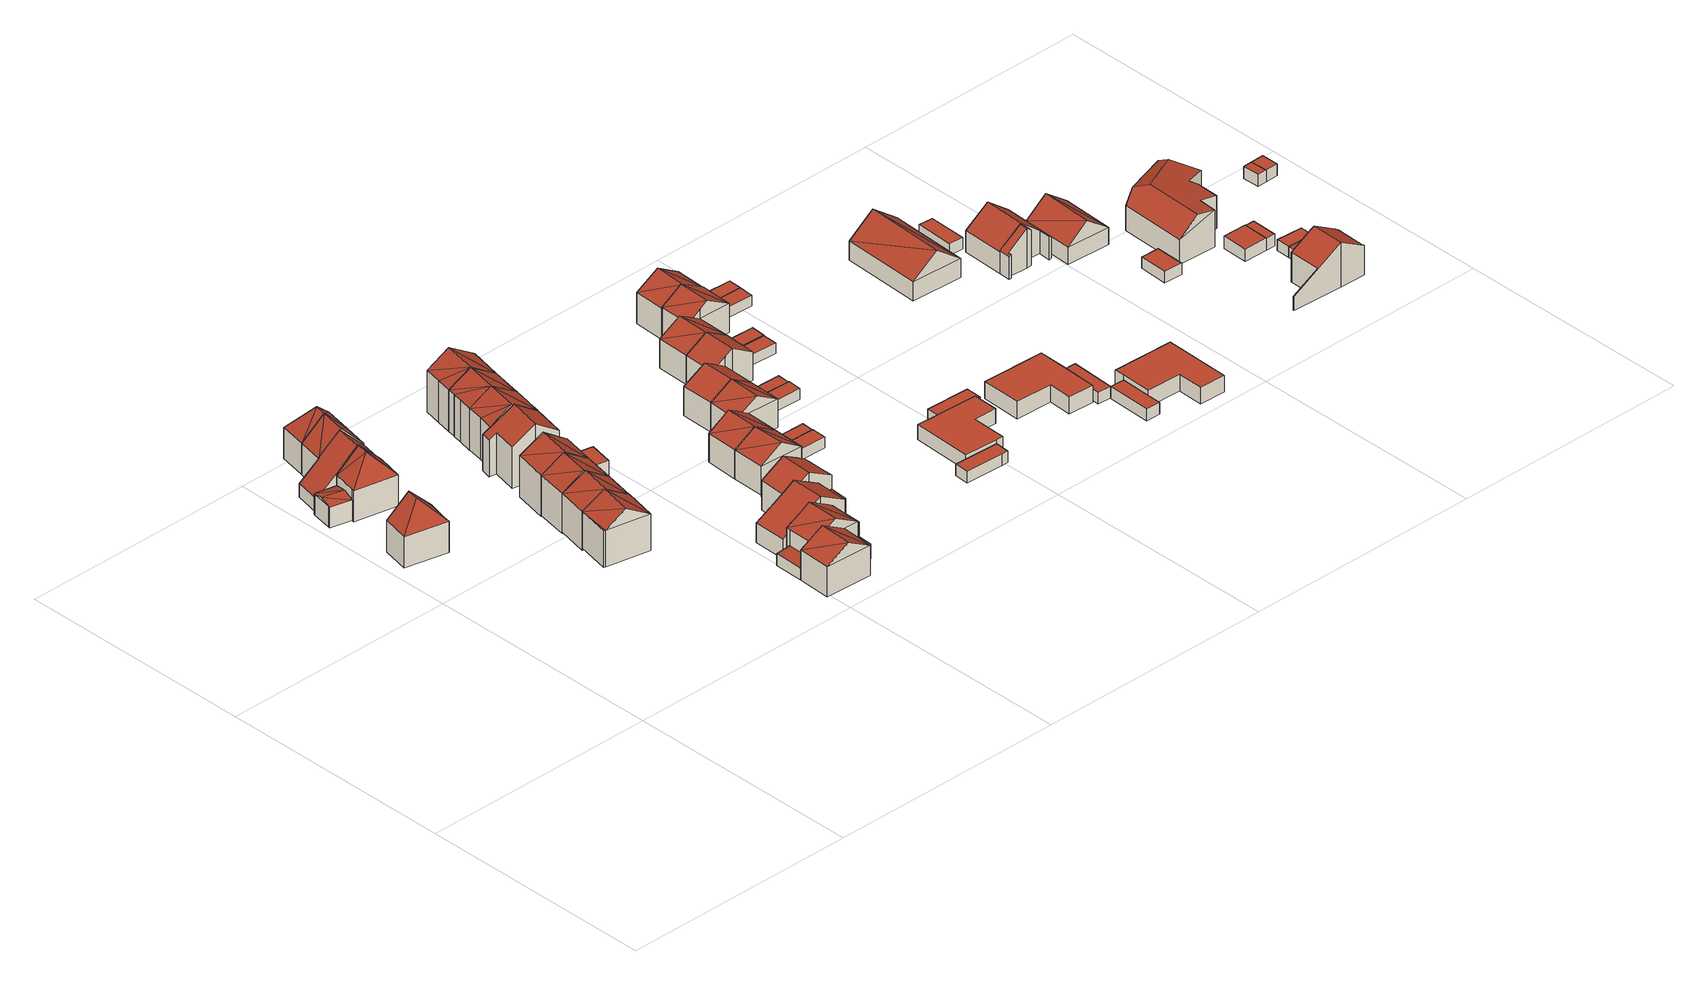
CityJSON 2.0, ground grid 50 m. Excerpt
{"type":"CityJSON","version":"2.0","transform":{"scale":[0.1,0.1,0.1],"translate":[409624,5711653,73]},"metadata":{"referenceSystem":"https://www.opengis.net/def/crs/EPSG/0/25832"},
"CityObjects":{
"building1":{"type":"Building","attributes":{"Gemeindeschluessel":"05978036","Geometrietyp2DReferenz":"3000","function":"31001_1000","roofType":"5000","measuredHeight":11.23},"geometry":[{"type":"MultiSurface","lod":"2","boundaries":[[[0,1,2,3]],[[1,4,5,2]],[[4,6,7,5]],[[6,8,9,7]],[[8,10,11,9]],[[10,0,3,11]],[[6,4,12]],[[4,1,0,10,12]],[[10,8,6,12]],[[3,2,5,7,9,11]]],"semantics":{"surfaces":[{"type":"WallSurface"},{"type":"RoofSurface"},{"type":"GroundSurface"}],"values":[0,0,0,0,0,0,1,1,1,2]}}]},
"building2":{"type":"Building","attributes":{"Gemeindeschluessel":"05978036","Geometrietyp2DReferenz":"3000","function":"31001_1000"},"children":["building2-1","building2-2"]},
"building2-1":{"type":"BuildingPart","attributes":{"roofType":"3100","measuredHeight":4.9},"parents":["building2"],"geometry":[{"type":"MultiSurface","lod":"2","boundaries":[[[13,14,15,16]],[[14,17,18,15]],[[17,19,20,18]],[[19,21,22,20]],[[21,23,24,22]],[[25,13,16,26]],[[25,27,28]],[[28,29,13,25]],[[19,27,23,21]],[[19,30,28,27]],[[14,29,28,30,17]],[[17,30,19]],[[13,29,14]],[[16,15,18,20,22,24,26]],[[26,24,23,25]],[[27,25,23]]],"semantics":{"surfaces":[{"type":"WallSurface"},{"type":"RoofSurface"},{"type":"GroundSurface"},{"type":"ClosureSurface"}],"values":[0,0,0,0,0,0,1,1,1,1,0,0,0,2,3,3]}}]},
"building2-2":{"type":"BuildingPart","attributes":{"roofType":"5000","measuredHeight":11.09},"parents":["building2"],"geometry":[{"type":"MultiSurface","lod":"2","boundaries":[[[31,32,33,34]],[[32,35,25,26,33]],[[36,24,23]],[[36,37,38,24]],[[37,31,34,38]],[[32,31,39]],[[40,31,37]],[[31,40,39]],[[36,39,40]],[[39,36,35,32]],[[36,40,37]],[[34,33,26,24,38]],[[23,27,25,35,36]],[[23,24,26,25]],[[23,25,27]]],"semantics":{"surfaces":[{"type":"WallSurface"},{"type":"RoofSurface"},{"type":"GroundSurface"},{"type":"ClosureSurface"}],"values":[0,0,0,0,0,1,1,1,1,1,0,2,0,3,3]}}]},
"building3":{"type":"Building","attributes":{"Gemeindeschluessel":"05978036","Geometrietyp2DReferenz":"3000","function":"31001_1000","roofType":"5000","measuredHeight":11.1},"geometry":[{"type":"MultiSurface","lod":"2","boundaries":[[[41,42,43,22]],[[42,44,45,43]],[[44,46,47,45]],[[46,48,49,47]],[[48,50,38,49]],[[50,51,24,38]],[[51,41,22,24]],[[50,48,52,53]],[[53,52,46,44,42,41,51]],[[51,50,53]],[[48,46,52]],[[22,43,45,47,49,38,24]]],"semantics":{"surfaces":[{"type":"WallSurface"},{"type":"RoofSurface"},{"type":"GroundSurface"}],"values":[0,0,0,0,0,0,0,1,1,0,0,2]}}]},
"building4":{"type":"Building","attributes":{"Gemeindeschluessel":"05978036","Geometrietyp2DReferenz":"3000","function":"31001_1000","roofType":"3100","measuredHeight":11.27},"geometry":[{"type":"MultiSurface","lod":"2","boundaries":[[[54,55,56,47]],[[55,57,58,56]],[[57,59,49,58]],[[59,54,47,49]],[[57,55,60]],[[54,59,61]],[[54,60,55]],[[60,54,61]],[[61,57,60]],[[57,61,59]],[[47,56,58,49]]],"semantics":{"surfaces":[{"type":"WallSurface"},{"type":"RoofSurface"},{"type":"GroundSurface"}],"values":[0,0,0,0,0,0,1,1,1,1,2]}}]},
"building5":{"type":"Building","attributes":{"Gemeindeschluessel":"05978036","Geometrietyp2DReferenz":"3000","function":"31001_1000","roofType":"5000","measuredHeight":11.24},"geometry":[{"type":"MultiSurface","lod":"2","boundaries":[[[55,62,63,56]],[[62,64,65,63]],[[64,57,58,65]],[[57,55,56,58]],[[64,62,66]],[[55,57,67]],[[55,66,62]],[[66,55,67]],[[67,64,66]],[[64,67,57]],[[56,63,65,58]]],"semantics":{"surfaces":[{"type":"WallSurface"},{"type":"RoofSurface"},{"type":"GroundSurface"}],"values":[0,0,0,0,1,0,1,1,1,1,2]}}]},
"building6":{"type":"Building","attributes":{"Gemeindeschluessel":"05978036","Geometrietyp2DReferenz":"3000","function":"31001_1000","roofType":"5000","measuredHeight":10.68},"geometry":[{"type":"MultiSurface","lod":"2","boundaries":[[[68,69,70,71]],[[69,72,73,70]],[[72,74,75,73]],[[74,76,77,75]],[[76,68,71,77]],[[78,72,69]],[[72,78,79]],[[68,79,78]],[[68,74,79]],[[74,68,76]],[[74,72,79]],[[69,68,78]],[[71,70,73,75,77]]],"semantics":{"surfaces":[{"type":"WallSurface"},{"type":"RoofSurface"},{"type":"GroundSurface"}],"values":[0,0,0,0,0,1,1,1,1,1,0,0,2]}}]},
"building7":{"type":"Building","attributes":{"Gemeindeschluessel":"05978036","Geometrietyp2DReferenz":"3000","function":"31001_1000","roofType":"3100","measuredHeight":11.23},"geometry":[{"type":"MultiSurface","lod":"2","boundaries":[[[80,81,82,83]],[[81,84,85,82]],[[84,86,87,85]],[[86,80,83,87]],[[84,81,88]],[[80,86,89]],[[81,89,88]],[[89,81,80]],[[88,86,84]],[[86,88,89]],[[83,82,85,87]]],"semantics":{"surfaces":[{"type":"WallSurface"},{"type":"RoofSurface"},{"type":"GroundSurface"}],"values":[0,0,0,0,0,0,1,1,1,1,2]}}]},
"building8":{"type":"Building","attributes":{"Gemeindeschluessel":"05978036","Geometrietyp2DReferenz":"3000","function":"31001_1000","roofType":"5000","measuredHeight":11.47},"geometry":[{"type":"MultiSurface","lod":"2","boundaries":[[[90,91,92,93]],[[91,94,95,92]],[[94,84,96,95]],[[84,81,97,96]],[[81,90,93,97]],[[90,98,99]],[[98,90,81]],[[99,84,94,91]],[[84,99,98]],[[84,98,81]],[[90,99,91]],[[93,92,95,96,97]]],"semantics":{"surfaces":[{"type":"WallSurface"},{"type":"RoofSurface"},{"type":"GroundSurface"}],"values":[0,0,0,0,0,1,1,1,1,0,0,2]}}]},
"building9":{"type":"Building","attributes":{"Gemeindeschluessel":"05978036","Geometrietyp2DReferenz":"3000","function":"31001_1000"},"children":["building9-1","building9-2"]},
"building9-1":{"type":"BuildingPart","attributes":{"roofType":"1000","measuredHeight":3.25},"parents":["building9"],"geometry":[{"type":"MultiSurface","lod":"2","boundaries":[[[100,101,102,103]],[[101,104,105,102]],[[104,106,107,105]],[[106,104,101,100]],[[103,102,105,107]],[[103,107,106,100]]],"semantics":{"surfaces":[{"type":"WallSurface"},{"type":"RoofSurface"},{"type":"GroundSurface"},{"type":"ClosureSurface"}],"values":[0,0,0,1,2,3]}}]},
"building9-2":{"type":"BuildingPart","attributes":{"roofType":"3100","measuredHeight":9.2},"parents":["building9"],"geometry":[{"type":"MultiSurface","lod":"2","boundaries":[[[108,109,110,111]],[[109,112,100,103,110]],[[113,114,115,107,106]],[[114,116,117,115]],[[116,108,111,117]],[[118,119,108,120]],[[120,108,116]],[[114,113,112,118]],[[118,120,114]],[[109,119,118,112]],[[108,119,109]],[[114,120,116]],[[111,110,103,107,115,117]],[[106,100,112,113]],[[106,107,103,100]]],"semantics":{"surfaces":[{"type":"WallSurface"},{"type":"RoofSurface"},{"type":"GroundSurface"},{"type":"ClosureSurface"}],"values":[0,0,0,0,0,1,1,1,1,0,0,0,2,0,3]}}]},
"building10":{"type":"Building","attributes":{"Gemeindeschluessel":"05978036","Geometrietyp2DReferenz":"3000","function":"31001_1000"},"children":["building10-1","building10-2"]},
"building10-1":{"type":"BuildingPart","attributes":{"roofType":"1000","measuredHeight":5.22},"parents":["building10"],"geometry":[{"type":"MultiSurface","lod":"2","boundaries":[[[121,122,123,124]],[[122,125,126,123]],[[127,121,124,128]],[[127,125,122,121]],[[124,123,126,128]],[[128,126,125,127]]],"semantics":{"surfaces":[{"type":"WallSurface"},{"type":"RoofSurface"},{"type":"GroundSurface"},{"type":"ClosureSurface"}],"values":[0,0,0,1,2,3]}}]},
"building10-2":{"type":"BuildingPart","attributes":{"roofType":"3100","measuredHeight":11.79},"parents":["building10"],"geometry":[{"type":"MultiSurface","lod":"2","boundaries":[[[90,129,130,131]],[[129,132,128,130]],[[91,90,131,133]],[[132,129,134]],[[90,91,135]],[[129,135,134]],[[135,129,90]],[[134,91,132]],[[91,134,135]],[[131,130,128,126,133]],[[133,126,125,127,128,132,91]],[[126,128,127,125]]],"semantics":{"surfaces":[{"type":"WallSurface"},{"type":"RoofSurface"},{"type":"GroundSurface"},{"type":"ClosureSurface"}],"values":[0,0,0,0,0,1,1,1,1,2,0,3]}}]},
"building11":{"type":"Building","attributes":{"Gemeindeschluessel":"05978036","Geometrietyp2DReferenz":"3000","function":"31001_1000","roofType":"3100","measuredHeight":11.74},"geometry":[{"type":"MultiSurface","lod":"2","boundaries":[[[136,137,138,139]],[[137,140,141,138]],[[140,142,143,141]],[[142,144,145,143]],[[144,146,147,145]],[[146,148,149,147]],[[148,150,151,149]],[[150,152,153,151]],[[152,154,155,153]],[[154,156,157,155]],[[156,136,139,157]],[[152,150,148,146]],[[146,144,142,140,137,136,156,154,152]],[[139,138,141,143,145,147,149,151,153,155,157]]],"semantics":{"surfaces":[{"type":"WallSurface"},{"type":"RoofSurface"},{"type":"GroundSurface"}],"values":[0,0,0,0,0,0,0,0,0,0,0,1,1,2]}}]},
"building12":{"type":"Building","attributes":{"Gemeindeschluessel":"05978036","Geometrietyp2DReferenz":"3000","function":"31001_1000"},"children":["building12-1","building12-2","building12-3"]},
"building12-1":{"type":"BuildingPart","attributes":{"roofType":"3100","measuredHeight":9.17},"parents":["building12"],"geometry":[{"type":"MultiSurface","lod":"2","boundaries":[[[158,159,102,160,161]],[[159,162,163,110,102]],[[164,165,166,167,168]],[[165,169,170,166]],[[169,171,172,173,170]],[[174,159,158,171]],[[175,159,174]],[[175,174,176,165]],[[165,164,162,175]],[[169,176,174,171]],[[165,176,169]],[[159,175,162]],[[160,102,110,167,166,170,173]],[[168,163,162,164]],[[168,167,110,163]],[[161,172,171,158]],[[161,160,173,172]]],"semantics":{"surfaces":[{"type":"WallSurface"},{"type":"RoofSurface"},{"type":"GroundSurface"},{"type":"ClosureSurface"}],"values":[0,0,0,0,0,1,1,1,1,0,0,0,2,0,3,0,3]}}]},
"building12-2":{"type":"BuildingPart","attributes":{"roofType":"2100","measuredHeight":2.84},"parents":["building12"],"geometry":[{"type":"MultiSurface","lod":"2","boundaries":[[[177,178,179,111]],[[178,168,167,179]],[[163,177,111,110]],[[163,168,178,177]],[[111,179,167,110]],[[110,167,168,163]]],"semantics":{"surfaces":[{"type":"WallSurface"},{"type":"RoofSurface"},{"type":"GroundSurface"},{"type":"ClosureSurface"}],"values":[0,0,0,1,2,3]}}]},
"building12-3":{"type":"BuildingPart","attributes":{"roofType":"1000","measuredHeight":3.15},"parents":["building12"],"geometry":[{"type":"MultiSurface","lod":"2","boundaries":[[[172,180,181,173]],[[180,182,183,181]],[[182,161,160,183]],[[161,182,180,172]],[[173,181,183,160]],[[173,160,161,172]]],"semantics":{"surfaces":[{"type":"WallSurface"},{"type":"RoofSurface"},{"type":"GroundSurface"},{"type":"ClosureSurface"}],"values":[0,0,0,1,2,3]}}]},
"building13":{"type":"Building","attributes":{"Gemeindeschluessel":"05978036","Geometrietyp2DReferenz":"3000","function":"31001_1000","roofType":"5000","measuredHeight":11.77},"geometry":[{"type":"MultiSurface","lod":"2","boundaries":[[[184,185,186,143]],[[185,187,188,186]],[[187,189,190,188]],[[189,191,192,190]],[[191,193,194,192]],[[193,195,149,194]],[[195,196,145,149]],[[196,184,143,145]],[[187,197,198]],[[185,197,187]],[[197,185,184,196]],[[198,195,193,191,189]],[[195,198,197]],[[195,197,196]],[[187,198,189]],[[143,186,188,190,192,194,149,145]]],"semantics":{"surfaces":[{"type":"WallSurface"},{"type":"RoofSurface"},{"type":"GroundSurface"}],"values":[0,0,0,0,0,0,0,0,1,1,1,1,1,0,0,2]}}]},
"building14":{"type":"Building","attributes":{"Gemeindeschluessel":"05978036","Geometrietyp2DReferenz":"3000","function":"31001_1000"},"children":["building14-1","building14-2"]},
"building14-1":{"type":"BuildingPart","attributes":{"roofType":"3100","measuredHeight":9.16},"parents":["building14"],"geometry":[{"type":"MultiSurface","lod":"2","boundaries":[[[199,200,201,181]],[[200,202,170,201]],[[202,203,166,170]],[[203,204,205,166]],[[204,206,207,205]],[[206,208,209,207]],[[208,210,211,209]],[[210,212,213,211]],[[212,214,215,216,213]],[[217,199,181,218,219]],[[212,210,208,206,204,203,202,200]],[[200,199,217,214,212]],[[181,201,170,166,205,207,209,211,213,216,218]],[[219,215,214,217]],[[219,218,216,215]]],"semantics":{"surfaces":[{"type":"WallSurface"},{"type":"RoofSurface"},{"type":"GroundSurface"},{"type":"ClosureSurface"}],"values":[0,0,0,0,0,0,0,0,0,0,1,1,2,0,3]}}]},
"building14-2":{"type":"BuildingPart","attributes":{"roofType":"1000","measuredHeight":3.18},"parents":["building14"],"geometry":[{"type":"MultiSurface","lod":"2","boundaries":[[[220,219,218,221]],[[215,222,223,216]],[[222,220,221,223]],[[222,215,219,220]],[[221,218,216,223]],[[216,218,219,215]]],"semantics":{"surfaces":[{"type":"WallSurface"},{"type":"RoofSurface"},{"type":"GroundSurface"},{"type":"ClosureSurface"}],"values":[0,0,0,1,2,3]}}]},
"building15":{"type":"Building","attributes":{"Gemeindeschluessel":"05978036","Geometrietyp2DReferenz":"3000","function":"31001_1000","roofType":"5000","measuredHeight":11.85},"geometry":[{"type":"MultiSurface","lod":"2","boundaries":[[[224,225,226,227]],[[225,228,229,226]],[[228,230,231,229]],[[230,232,233,231]],[[232,234,235,233]],[[234,236,237,235]],[[236,224,227,237]],[[238,239,230]],[[238,230,228]],[[228,225,224,236,238]],[[239,234,232]],[[238,234,239]],[[230,239,232]],[[234,238,236]],[[227,226,229,231,233,235,237]]],"semantics":{"surfaces":[{"type":"WallSurface"},{"type":"RoofSurface"},{"type":"GroundSurface"}],"values":[0,0,0,0,0,0,0,1,1,1,1,1,0,0,2]}}]},
"building16":{"type":"Building","attributes":{"Gemeindeschluessel":"05978036","Geometrietyp2DReferenz":"3000","function":"31001_1000","roofType":"5000","measuredHeight":11.88},"geometry":[{"type":"MultiSurface","lod":"2","boundaries":[[[230,240,241,231]],[[240,242,243,241]],[[242,244,245,243]],[[244,232,233,245]],[[232,230,231,233]],[[242,246,247]],[[240,246,242]],[[246,240,230]],[[247,232,244]],[[232,247,246]],[[230,232,246]],[[244,242,247]],[[231,241,243,245,233]]],"semantics":{"surfaces":[{"type":"WallSurface"},{"type":"RoofSurface"},{"type":"GroundSurface"}],"values":[0,0,0,0,0,1,1,1,1,1,0,0,2]}}]},
"building17":{"type":"Building","attributes":{"Gemeindeschluessel":"05978036","Geometrietyp2DReferenz":"3000","function":"31001_1000"},"children":["building17-1","building17-2"]},
"building17-1":{"type":"BuildingPart","attributes":{"roofType":"3100","measuredHeight":9.1},"parents":["building17"],"geometry":[{"type":"MultiSurface","lod":"2","boundaries":[[[248,249,223,250,251]],[[249,252,253,223]],[[252,254,211,253]],[[254,255,256,211]],[[255,257,258,256]],[[257,259,260,258]],[[259,261,262,260]],[[261,263,264,265,262]],[[259,257,255,254,252]],[[252,249,248,263,261,259]],[[250,223,253,211,256,258,260,262,265]],[[248,251,264,263]],[[251,250,265,264]]],"semantics":{"surfaces":[{"type":"WallSurface"},{"type":"RoofSurface"},{"type":"GroundSurface"},{"type":"ClosureSurface"}],"values":[0,0,0,0,0,0,0,0,1,1,2,0,3]}}]},
"building17-2":{"type":"BuildingPart","attributes":{"roofType":"1000","measuredHeight":3.15},"parents":["building17"],"geometry":[{"type":"MultiSurface","lod":"2","boundaries":[[[266,251,250,267]],[[264,268,269,265]],[[268,266,267,269]],[[268,264,251,266]],[[267,250,265,269]],[[265,250,251,264]]],"semantics":{"surfaces":[{"type":"WallSurface"},{"type":"RoofSurface"},{"type":"GroundSurface"},{"type":"ClosureSurface"}],"values":[0,0,0,1,2,3]}}]},
"building18":{"type":"Building","attributes":{"Gemeindeschluessel":"05978036","Geometrietyp2DReferenz":"3000","function":"31001_1310","roofType":"1000","measuredHeight":2.24},"geometry":[{"type":"MultiSurface","lod":"2","boundaries":[[[270,271,272,258]],[[271,273,274,272]],[[273,275,262,274]],[[275,270,258,262]],[[275,273,271,270]],[[258,272,274,262]]],"semantics":{"surfaces":[{"type":"WallSurface"},{"type":"RoofSurface"},{"type":"GroundSurface"}],"values":[0,0,0,0,1,2]}}]},
"building19":{"type":"Building","attributes":{"Gemeindeschluessel":"05978036","Geometrietyp2DReferenz":"3000","function":"31001_1000","roofType":"3100","measuredHeight":8.88},"geometry":[{"type":"MultiSurface","lod":"2","boundaries":[[[276,277,278,279]],[[277,280,281,278]],[[280,282,283,281]],[[282,276,279,283]],[[280,277,284]],[[276,282,285]],[[277,285,284]],[[285,277,276]],[[284,282,280]],[[282,284,285]],[[279,278,281,283]]],"semantics":{"surfaces":[{"type":"WallSurface"},{"type":"RoofSurface"},{"type":"GroundSurface"}],"values":[0,0,0,0,0,0,1,1,1,1,2]}}]},
"building20":{"type":"Building","attributes":{"Gemeindeschluessel":"05978036","Geometrietyp2DReferenz":"3000","function":"31001_2460","roofType":"1000","measuredHeight":2.25},"geometry":[{"type":"MultiSurface","lod":"2","boundaries":[[[275,273,274,262]],[[273,286,287,274]],[[286,288,289,287]],[[288,290,291,289]],[[290,292,269,291]],[[292,275,262,269]],[[292,290,288,286,273,275]],[[262,274,287,289,291,269]]],"semantics":{"surfaces":[{"type":"WallSurface"},{"type":"RoofSurface"},{"type":"GroundSurface"}],"values":[0,0,0,0,0,0,1,2]}}]},
"building21":{"type":"Building","attributes":{"Gemeindeschluessel":"05978036","Geometrietyp2DReferenz":"3000","function":"31001_1000","roofType":"3100","measuredHeight":8.85},"geometry":[{"type":"MultiSurface","lod":"2","boundaries":[[[293,294,295,296]],[[294,297,298,295]],[[297,280,281,298]],[[280,277,278,281]],[[277,293,296,278]],[[284,299,293]],[[284,293,277]],[[280,297,300,299]],[[299,284,280]],[[294,300,297]],[[293,299,300,294]],[[280,284,277]],[[296,295,298,281,278]]],"semantics":{"surfaces":[{"type":"WallSurface"},{"type":"RoofSurface"},{"type":"GroundSurface"}],"values":[0,0,0,0,0,1,1,1,1,0,0,0,2]}}]},
"building22":{"type":"Building","attributes":{"Gemeindeschluessel":"05978036","Geometrietyp2DReferenz":"3000","function":"31001_2460","roofType":"1000","measuredHeight":2.24},"geometry":[{"type":"MultiSurface","lod":"2","boundaries":[[[301,302,303,304]],[[302,305,306,303]],[[305,307,308,306]],[[307,301,304,308]],[[307,305,302,301]],[[304,303,306,308]]],"semantics":{"surfaces":[{"type":"WallSurface"},{"type":"RoofSurface"},{"type":"GroundSurface"}],"values":[0,0,0,0,1,2]}}]},
"building23":{"type":"Building","attributes":{"Gemeindeschluessel":"05978036","Geometrietyp2DReferenz":"3000","function":"31001_1000","roofType":"3100","measuredHeight":8.73},"geometry":[{"type":"MultiSurface","lod":"2","boundaries":[[[294,309,310,295]],[[309,311,312,310]],[[311,313,314,312]],[[313,294,295,314]],[[311,309,315]],[[294,313,316]],[[309,316,315]],[[316,309,294]],[[315,313,311]],[[313,315,316]],[[295,310,312,314]]],"semantics":{"surfaces":[{"type":"WallSurface"},{"type":"RoofSurface"},{"type":"GroundSurface"}],"values":[0,0,0,0,0,0,1,1,1,1,2]}}]},
"building24":{"type":"Building","attributes":{"Gemeindeschluessel":"05978036","Geometrietyp2DReferenz":"3000","function":"31001_2460","roofType":"1000","measuredHeight":2.22},"geometry":[{"type":"MultiSurface","lod":"2","boundaries":[[[317,318,319,304]],[[318,320,321,319]],[[320,322,303,321]],[[322,317,304,303]],[[322,320,318,317]],[[304,319,321,303]]],"semantics":{"surfaces":[{"type":"WallSurface"},{"type":"RoofSurface"},{"type":"GroundSurface"}],"values":[0,0,0,0,1,2]}}]},
"building25":{"type":"Building","attributes":{"Gemeindeschluessel":"05978036","Geometrietyp2DReferenz":"3000","function":"31001_1000","roofType":"3100","measuredHeight":8.94},"geometry":[{"type":"MultiSurface","lod":"2","boundaries":[[[311,315,323,324]],[[315,309,325,323]],[[309,326,327,325]],[[326,328,329,327]],[[328,330,331,329]],[[330,332,333,331]],[[332,311,324,333]],[[328,326,309,315]],[[315,311,332,330,328]],[[324,323,325,327,329,331,333]]],"semantics":{"surfaces":[{"type":"WallSurface"},{"type":"RoofSurface"},{"type":"GroundSurface"}],"values":[0,0,0,0,0,0,0,1,1,2]}}]},
"building26":{"type":"Building","attributes":{"Gemeindeschluessel":"05978036","Geometrietyp2DReferenz":"3000","function":"31001_2460","roofType":"1000","measuredHeight":2.4},"geometry":[{"type":"MultiSurface","lod":"2","boundaries":[[[334,335,336,337]],[[335,338,339,336]],[[338,340,341,339]],[[340,342,343,341]],[[342,344,345,343]],[[344,334,337,345]],[[344,342,340,338,335,334]],[[337,336,339,341,343,345]]],"semantics":{"surfaces":[{"type":"WallSurface"},{"type":"RoofSurface"},{"type":"GroundSurface"}],"values":[0,0,0,0,0,0,1,2]}}]},
"building27":{"type":"Building","attributes":{"Gemeindeschluessel":"05978036","Geometrietyp2DReferenz":"3000","function":"31001_1000","roofType":"3100","measuredHeight":8.88},"geometry":[{"type":"MultiSurface","lod":"2","boundaries":[[[346,347,348,349]],[[347,350,351,348]],[[350,352,353,351]],[[352,354,355,353]],[[354,356,357,355]],[[356,358,359,357]],[[358,346,349,359]],[[354,352,350,347,346]],[[346,358,356,354]],[[349,348,351,353,355,357,359]]],"semantics":{"surfaces":[{"type":"WallSurface"},{"type":"RoofSurface"},{"type":"GroundSurface"}],"values":[0,0,0,0,0,0,0,1,1,2]}}]},
"building28":{"type":"Building","attributes":{"Gemeindeschluessel":"05978036","Geometrietyp2DReferenz":"3000","function":"31001_2460","roofType":"1000","measuredHeight":2.3},"geometry":[{"type":"MultiSurface","lod":"2","boundaries":[[[360,361,362,363]],[[361,364,365,362]],[[364,366,367,365]],[[366,360,363,367]],[[366,364,361,360]],[[363,362,365,367]]],"semantics":{"surfaces":[{"type":"WallSurface"},{"type":"RoofSurface"},{"type":"GroundSurface"}],"values":[0,0,0,0,1,2]}}]},
"building29":{"type":"Building","attributes":{"Gemeindeschluessel":"05978036","Geometrietyp2DReferenz":"3000","function":"31001_2460","roofType":"1000","measuredHeight":2.21},"geometry":[{"type":"MultiSurface","lod":"2","boundaries":[[[368,369,370,371]],[[369,372,373,370]],[[372,374,375,373]],[[374,368,371,375]],[[374,372,369,368]],[[371,370,373,375]]],"semantics":{"surfaces":[{"type":"WallSurface"},{"type":"RoofSurface"},{"type":"GroundSurface"}],"values":[0,0,0,0,1,2]}}]},
"building30":{"type":"Building","attributes":{"Gemeindeschluessel":"05978036","Geometrietyp2DReferenz":"3000","function":"31001_1000","roofType":"5000","measuredHeight":8.95},"geometry":[{"type":"MultiSurface","lod":"2","boundaries":[[[376,377,378,379]],[[377,380,381,378]],[[380,356,382,381]],[[356,352,383,382]],[[352,376,379,383]],[[384,385,376]],[[376,352,384]],[[356,380,386,385]],[[385,384,356]],[[377,386,380]],[[376,385,386,377]],[[356,384,352]],[[379,378,381,382,383]]],"semantics":{"surfaces":[{"type":"WallSurface"},{"type":"RoofSurface"},{"type":"GroundSurface"}],"values":[0,0,0,0,0,1,1,1,1,0,0,0,2]}}]},
"building31":{"type":"Building","attributes":{"Gemeindeschluessel":"05978036","Geometrietyp2DReferenz":"3000","function":"31001_1000","roofType":"1000","measuredHeight":3.14},"geometry":[{"type":"MultiSurface","lod":"2","boundaries":[[[387,388,389,390]],[[388,391,392,389]],[[391,393,394,392]],[[393,395,396,394]],[[395,397,398,396]],[[397,399,400,398]],[[399,401,402,400]],[[401,387,390,402]],[[401,399,397,395,393,391,388,387]],[[390,389,392,394,396,398,400,402]]],"semantics":{"surfaces":[{"type":"WallSurface"},{"type":"RoofSurface"},{"type":"GroundSurface"}],"values":[0,0,0,0,0,0,0,0,1,2]}}]},
"building32":{"type":"Building","attributes":{"Gemeindeschluessel":"05978036","Geometrietyp2DReferenz":"3000","function":"31001_2460","roofType":"1000","measuredHeight":2.22},"geometry":[{"type":"MultiSurface","lod":"2","boundaries":[[[403,404,405,406]],[[404,407,408,405]],[[407,409,410,408]],[[409,403,406,410]],[[409,407,404,403]],[[406,405,408,410]]],"semantics":{"surfaces":[{"type":"WallSurface"},{"type":"RoofSurface"},{"type":"GroundSurface"}],"values":[0,0,0,0,1,2]}}]},
"building33":{"type":"Building","attributes":{"Gemeindeschluessel":"05978036","Geometrietyp2DReferenz":"3000","function":"31001_1000","roofType":"5000","measuredHeight":9.07},"geometry":[{"type":"MultiSurface","lod":"2","boundaries":[[[411,412,413,414]],[[412,415,416,413]],[[415,417,418,416]],[[417,419,420,418]],[[419,411,414,420]],[[421,415,412]],[[415,421,422]],[[411,422,421]],[[422,411,419,423]],[[415,422,423,417]],[[417,423,419]],[[411,421,412]],[[414,413,416,418,420]]],"semantics":{"surfaces":[{"type":"WallSurface"},{"type":"RoofSurface"},{"type":"GroundSurface"}],"values":[0,0,0,0,0,1,1,1,1,0,0,0,2]}}]},
"building34":{"type":"Building","attributes":{"Gemeindeschluessel":"05978036","Geometrietyp2DReferenz":"3000","function":"31001_2460","roofType":"2100","measuredHeight":2.43},"geometry":[{"type":"MultiSurface","lod":"2","boundaries":[[[424,425,405,426]],[[425,427,406,405]],[[427,428,429,406]],[[428,424,426,429]],[[428,427,425,424]],[[426,405,406,429]]],"semantics":{"surfaces":[{"type":"WallSurface"},{"type":"RoofSurface"},{"type":"GroundSurface"}],"values":[0,0,0,0,1,2]}}]},
"building35":{"type":"Building","attributes":{"Gemeindeschluessel":"05978036","Geometrietyp2DReferenz":"3000","function":"31001_2460","roofType":"1000","measuredHeight":2.44},"geometry":[{"type":"MultiSurface","lod":"2","boundaries":[[[430,431,432,433]],[[431,434,435,432]],[[434,436,437,435]],[[436,438,439,437]],[[438,430,433,439]],[[438,436,434,431,430]],[[433,432,435,437,439]]],"semantics":{"surfaces":[{"type":"WallSurface"},{"type":"RoofSurface"},{"type":"GroundSurface"}],"values":[0,0,0,0,0,1,2]}}]},
"building36":{"type":"Building","attributes":{"Gemeindeschluessel":"05978036","Geometrietyp2DReferenz":"3000","function":"31001_1000","roofType":"3100","measuredHeight":9.42},"geometry":[{"type":"MultiSurface","lod":"2","boundaries":[[[440,441,442,443]],[[441,444,445,442]],[[444,446,447,445]],[[446,440,443,447]],[[444,441,448]],[[440,446,449]],[[441,449,448]],[[449,441,440]],[[448,446,444]],[[446,448,449]],[[443,442,445,447]]],"semantics":{"surfaces":[{"type":"WallSurface"},{"type":"RoofSurface"},{"type":"GroundSurface"}],"values":[0,0,0,0,0,0,1,1,1,1,2]}}]},
"building37":{"type":"Building","attributes":{"Gemeindeschluessel":"05978036","Geometrietyp2DReferenz":"3000","function":"31001_2460","roofType":"1000","measuredHeight":2.21},"geometry":[{"type":"MultiSurface","lod":"2","boundaries":[[[450,451,452,453]],[[451,454,455,452]],[[454,456,457,455]],[[456,458,459,457]],[[458,450,453,459]],[[458,456,454,451,450]],[[453,452,455,457,459]]],"semantics":{"surfaces":[{"type":"WallSurface"},{"type":"RoofSurface"},{"type":"GroundSurface"}],"values":[0,0,0,0,0,1,2]}}]},
"building38":{"type":"Building","attributes":{"Gemeindeschluessel":"05978036","Geometrietyp2DReferenz":"3000","function":"31001_2460","roofType":"1000","measuredHeight":2.22},"geometry":[{"type":"MultiSurface","lod":"2","boundaries":[[[451,460,461,452]],[[460,462,463,461]],[[462,456,457,463]],[[456,454,455,457]],[[454,451,452,455]],[[454,456,462,460,451]],[[452,461,463,457,455]]],"semantics":{"surfaces":[{"type":"WallSurface"},{"type":"RoofSurface"},{"type":"GroundSurface"}],"values":[0,0,0,0,0,1,2]}}]},
"building39":{"type":"Building","attributes":{"Gemeindeschluessel":"05978036","Geometrietyp2DReferenz":"3000","function":"31001_1000","roofType":"1000","measuredHeight":3.62},"geometry":[{"type":"MultiSurface","lod":"2","boundaries":[[[464,465,466,467]],[[465,468,469,466]],[[468,470,471,469]],[[470,472,473,471]],[[472,474,475,473]],[[474,476,477,475]],[[476,464,467,477]],[[476,474,472,470,468,465,464]],[[467,466,469,471,473,475,477]]],"semantics":{"surfaces":[{"type":"WallSurface"},{"type":"RoofSurface"},{"type":"GroundSurface"}],"values":[0,0,0,0,0,0,0,1,2]}}]},
"building40":{"type":"Building","attributes":{"Gemeindeschluessel":"05978036","Geometrietyp2DReferenz":"3000","function":"31001_2460","roofType":"1000","measuredHeight":2.52},"geometry":[{"type":"MultiSurface","lod":"2","boundaries":[[[478,479,480,481]],[[479,482,483,480]],[[482,484,485,483]],[[484,486,487,485]],[[486,478,481,487]],[[486,484,482,479,478]],[[481,480,483,485,487]]],"semantics":{"surfaces":[{"type":"WallSurface"},{"type":"RoofSurface"},{"type":"GroundSurface"}],"values":[0,0,0,0,0,1,2]}}]},
"building41":{"type":"Building","attributes":{"Gemeindeschluessel":"05978036","Geometrietyp2DReferenz":"3000","function":"31001_2460","roofType":"1000","measuredHeight":2.41},"geometry":[{"type":"MultiSurface","lod":"2","boundaries":[[[488,489,490,491]],[[489,492,493,490]],[[492,494,495,493]],[[494,479,496,495]],[[479,488,491,496]],[[479,494,492,489,488]],[[491,490,493,495,496]]],"semantics":{"surfaces":[{"type":"WallSurface"},{"type":"RoofSurface"},{"type":"GroundSurface"}],"values":[0,0,0,0,0,1,2]}}]},
"building42":{"type":"Building","attributes":{"Geometrietyp2DReferenz":"3000","Gemeindeschluessel":"05978036","function":"31001_1000","roofType":"1000","measuredHeight":3.53},"geometry":[{"type":"MultiSurface","lod":"2","boundaries":[[[497,498,483,485]],[[498,499,500,483]],[[499,501,502,500]],[[501,503,504,502]],[[503,505,506,504]],[[505,507,508,506]],[[507,497,485,508]],[[507,505,503,501,499,498,497]],[[485,483,500,502,504,506,508]]],"semantics":{"surfaces":[{"type":"WallSurface"},{"type":"RoofSurface"},{"type":"GroundSurface"}],"values":[0,0,0,0,0,0,0,1,2]}}]},
"building43":{"type":"Building","attributes":{"Gemeindeschluessel":"05978036","Geometrietyp2DReferenz":"3000","function":"31001_1000","roofType":"3100","measuredHeight":8.19},"geometry":[{"type":"MultiSurface","lod":"2","boundaries":[[[509,510,511,512]],[[510,513,514,511]],[[513,515,516,514]],[[515,509,512,516]],[[513,510,517]],[[509,515,518]],[[510,518,517]],[[518,510,509]],[[517,515,513]],[[515,517,518]],[[512,511,514,516]]],"semantics":{"surfaces":[{"type":"WallSurface"},{"type":"RoofSurface"},{"type":"GroundSurface"}],"values":[0,0,0,0,0,0,1,1,1,1,2]}}]},
"building44":{"type":"Building","attributes":{"Gemeindeschluessel":"05978036","Geometrietyp2DReferenz":"3000","function":"31001_2460","roofType":"1000","measuredHeight":2.37},"geometry":[{"type":"MultiSurface","lod":"2","boundaries":[[[519,520,521,522]],[[520,523,524,521]],[[523,525,526,524]],[[525,519,522,526]],[[525,523,520,519]],[[522,521,524,526]]],"semantics":{"surfaces":[{"type":"WallSurface"},{"type":"RoofSurface"},{"type":"GroundSurface"}],"values":[0,0,0,0,1,2]}}]},
"building45":{"type":"Building","attributes":{"Gemeindeschluessel":"05978036","Geometrietyp2DReferenz":"3000","function":"31001_1000"},"children":["building45-1","building45-2"]},
"building45-1":{"type":"BuildingPart","attributes":{"roofType":"3100","measuredHeight":8.36},"parents":["building45"],"geometry":[{"type":"MultiSurface","lod":"2","boundaries":[[[527,528,529,530]],[[528,531,532,529]],[[531,533,534,535,532]],[[536,537,538,539]],[[537,540,541,538]],[[540,542,543,541]],[[542,544,545,543]],[[544,527,530,545]],[[540,537,536,546,547,548]],[[548,533,531,528,527,544,542,540]],[[530,529,532,535,549,550,539,538,541,543,545]],[[551,534,533,548]],[[549,535,534,551]],[[547,551,548]],[[536,539,550,546]],[[546,550,549,551,547]]],"semantics":{"surfaces":[{"type":"WallSurface"},{"type":"RoofSurface"},{"type":"GroundSurface"},{"type":"ClosureSurface"}],"values":[0,0,0,0,0,0,0,0,1,1,2,0,3,0,3,3]}}]},
"building45-2":{"type":"BuildingPart","attributes":{"roofType":"3100","measuredHeight":8.35},"parents":["building45"],"geometry":[{"type":"MultiSurface","lod":"2","boundaries":[[[552,553,536,539,554]],[[534,555,556,535]],[[555,557,558,556]],[[557,559,560,558]],[[559,561,562,560]],[[561,552,554,562]],[[557,555,534,551,547,563]],[[563,553,552,561,559,557]],[[554,539,550,549,535,556,558,560,562]],[[546,536,553,563]],[[550,539,536,546]],[[547,546,563]],[[534,535,549,551]],[[551,549,550,546,547]]],"semantics":{"surfaces":[{"type":"WallSurface"},{"type":"RoofSurface"},{"type":"GroundSurface"},{"type":"ClosureSurface"}],"values":[0,0,0,0,0,0,1,1,2,0,3,0,3,3]}}]},
"building46":{"type":"Building","attributes":{"Gemeindeschluessel":"05978036","Geometrietyp2DReferenz":"3000","function":"31001_1000","roofType":"5000","measuredHeight":7.26},"geometry":[{"type":"MultiSurface","lod":"2","boundaries":[[[564,544,565,566]],[[544,567,568,565]],[[567,569,570,568]],[[569,564,566,570]],[[571,569,567]],[[569,571,572]],[[544,572,571]],[[572,544,564]],[[564,569,572]],[[567,544,571]],[[566,565,568,570]]],"semantics":{"surfaces":[{"type":"WallSurface"},{"type":"RoofSurface"},{"type":"GroundSurface"}],"values":[0,0,0,0,1,1,1,1,0,0,2]}}]},
"building47":{"type":"Building","attributes":{"Gemeindeschluessel":"05978036","Geometrietyp2DReferenz":"3000","function":"31001_2460","roofType":"1000","measuredHeight":2.42},"geometry":[{"type":"MultiSurface","lod":"2","boundaries":[[[573,574,575,576]],[[574,577,578,575]],[[577,579,580,578]],[[579,573,576,580]],[[579,577,574,573]],[[576,575,578,580]]],"semantics":{"surfaces":[{"type":"WallSurface"},{"type":"RoofSurface"},{"type":"GroundSurface"}],"values":[0,0,0,0,1,2]}}]},
"building48":{"type":"Building","attributes":{"Gemeindeschluessel":"05978036","Geometrietyp2DReferenz":"3000","function":"31001_1000","roofType":"3100","measuredHeight":9.33},"geometry":[{"type":"MultiSurface","lod":"2","boundaries":[[[581,582,583,584]],[[582,585,586,583]],[[585,587,588,586]],[[587,589,590,588]],[[589,591,592,590]],[[591,593,594,592]],[[593,595,596,594]],[[595,597,598,596]],[[597,599,600,598]],[[599,601,602,600]],[[601,603,604,602]],[[603,605,606,604]],[[605,607,608,606]],[[607,609,610,608]],[[609,581,584,610]],[[605,603,601,599,597,595,593,591,589]],[[589,587,585,582,581,609,607,605]],[[584,583,586,588,590,592,594,596,598,600,602,604,606,608,610]]],"semantics":{"surfaces":[{"type":"WallSurface"},{"type":"RoofSurface"},{"type":"GroundSurface"}],"values":[0,0,0,0,0,0,0,0,0,0,0,0,0,0,0,1,1,2]}}]},
"building49":{"type":"Building","attributes":{"Gemeindeschluessel":"05978036","Geometrietyp2DReferenz":"3000","function":"51009_1610","roofType":"1000","measuredHeight":2.66},"geometry":[{"type":"MultiSurface","lod":"2","boundaries":[[[611,612,613,614]],[[612,615,616,613]],[[615,617,618,616]],[[617,611,614,618]],[[617,615,612,611]],[[614,613,616,618]]],"semantics":{"surfaces":[{"type":"WallSurface"},{"type":"RoofSurface"},{"type":"GroundSurface"}],"values":[0,0,0,0,1,2]}}]},
"building50":{"type":"Building","attributes":{"Gemeindeschluessel":"05978036","Geometrietyp2DReferenz":"3000","function":"31001_1000","roofType":"5000","measuredHeight":8.55},"geometry":[{"type":"MultiSurface","lod":"2","boundaries":[[[619,620,621,622]],[[620,623,624,621]],[[623,625,626,624]],[[625,627,628,626]],[[627,629,630,628]],[[629,631,632,630]],[[631,633,634,632]],[[633,635,636,634]],[[635,619,622,636]],[[637,638,627,639]],[[640,637,639,625,623]],[[635,633,631,629,638,637,640,620,619]],[[629,627,638]],[[627,625,639]],[[623,620,640]],[[622,621,624,626,628,630,632,634,636]]],"semantics":{"surfaces":[{"type":"WallSurface"},{"type":"RoofSurface"},{"type":"GroundSurface"}],"values":[0,0,0,0,0,0,0,0,0,1,1,1,0,0,0,2]}}]},
"building51":{"type":"Building","attributes":{"Gemeindeschluessel":"05978036","Geometrietyp2DReferenz":"3000","function":"31001_2460","roofType":"1000","measuredHeight":2.24},"geometry":[{"type":"MultiSurface","lod":"2","boundaries":[[[641,642,643,588]],[[642,644,645,643]],[[644,646,592,645]],[[646,641,588,592]],[[646,644,642,641]],[[588,643,645,592]]],"semantics":{"surfaces":[{"type":"WallSurface"},{"type":"RoofSurface"},{"type":"GroundSurface"}],"values":[0,0,0,0,1,2]}}]},
"building52":{"type":"Building","attributes":{"Gemeindeschluessel":"05978036","Geometrietyp2DReferenz":"3000","function":"31001_1310","roofType":"1000","measuredHeight":2.48},"geometry":[{"type":"MultiSurface","lod":"2","boundaries":[[[647,648,616,618]],[[648,649,650,616]],[[649,651,652,650]],[[651,647,618,652]],[[651,649,648,647]],[[618,616,650,652]]],"semantics":{"surfaces":[{"type":"WallSurface"},{"type":"RoofSurface"},{"type":"GroundSurface"}],"values":[0,0,0,0,1,2]}}]},
"building53":{"type":"Building","attributes":{"Gemeindeschluessel":"05978036","Geometrietyp2DReferenz":"3000","function":"31001_2460","roofType":"1000","measuredHeight":2.23},"geometry":[{"type":"MultiSurface","lod":"2","boundaries":[[[642,653,654,643]],[[653,655,656,654]],[[655,644,645,656]],[[644,642,643,645]],[[644,655,653,642]],[[643,654,656,645]]],"semantics":{"surfaces":[{"type":"WallSurface"},{"type":"RoofSurface"},{"type":"GroundSurface"}],"values":[0,0,0,0,1,2]}}]},
"building54":{"type":"Building","attributes":{"Gemeindeschluessel":"05978036","Geometrietyp2DReferenz":"3000","function":"31001_2460","roofType":"1000","measuredHeight":2.23},"geometry":[{"type":"MultiSurface","lod":"2","boundaries":[[[653,657,658,654]],[[657,659,660,658]],[[659,655,656,660]],[[655,653,654,656]],[[655,659,657,653]],[[654,658,660,656]]],"semantics":{"surfaces":[{"type":"WallSurface"},{"type":"RoofSurface"},{"type":"GroundSurface"}],"values":[0,0,0,0,1,2]}}]},
"building55":{"type":"Building","attributes":{"Gemeindeschluessel":"05978036","Geometrietyp2DReferenz":"3000","function":"51009_1610","roofType":"1000","measuredHeight":2.41},"geometry":[{"type":"MultiSurface","lod":"2","boundaries":[[[661,662,663,664]],[[662,665,666,663]],[[665,667,668,666]],[[667,661,664,668]],[[667,665,662,661]],[[664,663,666,668]]],"semantics":{"surfaces":[{"type":"WallSurface"},{"type":"RoofSurface"},{"type":"GroundSurface"}],"values":[0,0,0,0,1,2]}}]},
"building56":{"type":"Building","attributes":{"Gemeindeschluessel":"05978036","Geometrietyp2DReferenz":"3000","function":"31001_1310","roofType":"1000","measuredHeight":2.43},"geometry":[{"type":"MultiSurface","lod":"2","boundaries":[[[662,669,670,663]],[[669,671,672,670]],[[671,665,666,672]],[[665,662,663,666]],[[665,671,669,662]],[[663,670,672,666]]],"semantics":{"surfaces":[{"type":"WallSurface"},{"type":"RoofSurface"},{"type":"GroundSurface"}],"values":[0,0,0,0,1,2]}}]}
},
"vertices":[
[119,651,80],[110,610,79],[110,610,14],[119,651,14],[107,594,79],[107,594,14],[17,613,79],[17,613,14],[30,670,80],[30,670,14],[74,660,126],[74,660,14],[69,635,126],
[9,790,58],[10,794,58],[10,794,15],[9,790,15],[18,835,58],[18,835,15],[20,840,58],[20,840,15],[25,839,58],[25,839,15],[64,830,58],[64,830,15],[53,780,58],[53,780,15],[59,805,64],[14,815,64],[10,794,59],[18,835,59],
[141,756,80],[52,775,80],[52,775,15],[141,756,15],[53,780,80],[64,830,80],[154,812,80],[154,812,15],[104,797,126],[109,821,126],
[25,839,43],[37,895,43],[37,895,15],[76,886,83],[76,886,15],[76,887,83],[76,887,15],[165,867,77],[165,867,15],[154,812,77],[64,830,83],[118,878,126],[106,822,126],
[76,887,80],[88,942,80],[88,942,15],[177,922,80],[177,922,15],[165,867,80],[133,932,128],[121,877,128],
[100,999,80],[100,999,15],[189,979,80],[189,979,15],[138,956,127],[133,932,127],
[282,443,91],[377,423,91],[377,423,14],[282,443,14],[362,355,91],[362,355,14],[271,373,91],[271,373,14],[267,374,91],[267,374,14],[327,434,121],[313,365,121],
[282,443,90],[296,508,90],[296,508,9],[282,443,9],[391,488,90],[391,488,9],[377,423,90],[377,423,9],[343,498,121],[329,433,121],
[309,573,90],[404,553,90],[404,553,6],[309,573,6],[391,489,90],[391,489,6],[391,488,6],[296,508,6],[341,499,121],[354,564,121],
[582,100,51],[614,99,51],[614,99,19],[582,100,19],[613,66,51],[613,66,19],[580,67,51],[580,67,19],
[481,104,82],[511,103,82],[511,103,19],[481,104,19],[582,100,82],[580,67,82],[578,31,82],[578,31,19],[478,35,82],[478,35,19],[531,102,111],[511,103,99],[528,33,111],
[470,611,55],[460,561,55],[460,561,3],[470,611,3],[408,572,55],[408,572,3],[419,622,55],[419,622,3],
[324,643,90],[324,643,3],[309,573,3],[419,622,90],[404,553,3],[372,633,121],[357,563,121],
[325,720,83],[330,740,83],[330,740,7],[325,720,7],[330,741,83],[330,741,7],[344,738,93],[344,738,7],[344,737,93],[344,737,7],[392,727,124],[392,727,7],[439,717,93],[439,717,7],[424,647,93],[424,647,7],[377,657,124],[377,657,7],[329,667,93],[329,667,7],[340,717,93],[340,717,7],
[615,130,81],[614,99,81],[615,130,19],[615,130,51],[511,103,81],[511,103,47],[513,164,81],[513,172,81],[513,172,19],[513,164,19],[513,164,47],[544,170,81],[544,170,19],[617,168,81],[617,168,51],[617,168,19],[565,170,111],[562,101,111],[544,170,98],
[481,104,44],[482,165,44],[482,165,19],
[647,166,51],[647,166,19],[645,128,51],[645,128,19],
[344,738,94],[351,768,94],[351,768,7],[358,803,94],[358,803,7],[453,783,94],[453,783,7],[453,782,94],[453,782,7],[442,731,94],[442,731,7],[439,717,94],[344,737,94],[387,728,125],[401,794,125],
[647,166,79],[592,169,110],[592,169,19],[544,170,83],[513,172,65],[504,172,60],[504,172,19],[506,241,60],[506,241,19],[547,239,83],[547,239,19],[578,238,101],[578,238,19],[594,238,110],[594,238,19],[650,235,78],[650,235,51],[650,235,19],[648,198,79],[648,198,19],[648,198,51],
[679,197,51],[679,197,19],[681,234,51],[681,234,19],
[365,834,93],[368,850,93],[368,850,6],[365,834,6],[369,853,93],[369,853,6],[372,869,93],[372,869,6],[467,849,93],[467,849,6],[453,783,93],[453,783,6],[358,803,93],[358,803,6],[402,794,124],[416,860,124],
[379,902,93],[379,902,6],[387,939,93],[387,939,6],[482,919,93],[482,919,6],[416,860,125],[431,930,125],
[681,266,81],[681,234,81],[681,266,19],[681,266,50],[629,236,110],[629,236,19],[578,238,81],[582,306,81],[582,306,19],[610,305,97],[610,305,19],[632,304,110],[632,304,19],[663,303,92],[663,303,19],[682,302,81],[682,302,50],[682,302,19],
[710,265,50],[710,265,19],[710,301,50],[710,301,19],
[610,305,42],[610,336,42],[610,336,19],[664,334,42],[664,334,19],[663,303,42],
[610,336,82],[612,404,82],[612,404,22],[610,336,22],[705,400,82],[705,400,22],[703,332,82],[703,332,22],[658,402,111],[657,334,111],
[703,332,42],[703,332,19],[721,331,42],[721,331,19],[720,301,42],[720,301,19],[710,301,42],
[615,472,82],[679,470,82],[679,470,22],[615,472,22],[708,469,82],[708,469,22],[661,470,111],[679,470,100],
[735,399,43],[793,397,43],[793,397,20],[735,399,20],[792,366,43],[792,366,20],[734,368,43],[734,368,20],
[683,538,82],[683,538,22],[777,534,82],[777,534,22],[775,466,82],[775,466,22],[730,536,110],[727,468,110],
[735,399,42],[736,425,42],[736,425,20],[794,423,42],[794,423,20],[793,397,42],
[730,536,21],[777,534,21],[683,538,21],[684,606,82],[684,606,21],[732,604,110],[732,604,21],[750,604,99],[750,604,21],[780,602,81],[780,602,21],
[897,120,42],[899,150,42],[899,150,18],[897,120,18],[922,149,42],[922,149,18],[993,146,42],[993,146,18],[991,116,42],[991,116,18],[978,116,42],[978,116,18],
[797,602,110],[780,602,100],[780,602,22],[797,602,22],[750,604,82],[750,604,22],[753,672,82],[753,672,22],[800,670,110],[800,670,22],[847,668,82],[847,668,22],[844,600,82],[844,600,22],
[808,533,44],[865,531,44],[865,531,21],[808,533,21],[863,502,44],[863,502,21],[807,504,44],[807,504,21],
[808,533,42],[810,560,42],[810,560,20],[808,533,20],[866,558,42],[866,558,20],[865,531,42],[865,531,20],
[755,740,82],[822,737,82],[822,737,21],[755,740,21],[849,736,82],[849,736,21],[847,668,21],[753,672,21],[798,670,110],[801,738,110],[822,737,98],
[922,149,50],[927,274,50],[927,274,19],[922,149,19],[979,272,50],[979,272,19],[1060,269,50],[1060,269,19],[1058,216,50],[1058,216,19],[1010,217,50],[1010,217,19],[1008,146,50],[1008,146,19],[993,146,50],[993,146,19],
[877,667,42],[933,665,42],[933,665,20],[877,667,20],[932,634,42],[932,634,20],[876,637,42],[876,637,20],
[824,806,83],[920,802,83],[920,802,22],[824,806,22],[917,734,83],[917,734,22],[849,736,83],[849,736,22],[822,737,83],[822,737,22],[869,804,112],[866,736,112],[849,736,101],
[934,693,44],[933,665,43],[934,693,20],[877,667,43],[879,696,44],[879,696,20],
[979,272,42],[981,305,42],[981,305,18],[979,272,18],[1073,302,42],[1073,302,18],[1072,269,42],[1072,269,18],[1060,269,42],[1060,269,18],
[824,806,81],[827,872,81],[827,872,16],[824,806,16],[923,868,81],[923,868,16],[920,802,81],[920,802,16],[875,870,110],[872,804,110],
[948,770,42],[949,801,42],[949,801,20],[948,770,20],[966,800,42],[966,800,20],[1006,799,42],[1006,799,20],[1004,768,42],[1004,768,20],
[950,829,42],[950,829,20],[1007,827,42],[1007,827,20],
[1170,148,55],[1172,197,55],[1172,197,19],[1170,148,19],[1095,200,55],[1095,200,19],[1098,284,55],[1098,284,19],[1229,279,55],[1229,279,19],[1227,224,55],[1227,224,19],[1224,145,55],[1224,145,19],
[1249,37,47],[1252,130,47],[1252,130,22],[1249,37,22],[1282,129,47],[1282,129,22],[1280,65,47],[1280,65,22],[1279,36,47],[1279,36,22],
[1223,131,47],[1224,145,47],[1224,145,23],[1223,131,23],[1227,224,47],[1227,224,23],[1256,223,47],[1256,223,23],[1252,130,23],
[1280,65,57],[1282,129,57],[1282,150,57],[1282,150,22],[1411,146,57],[1411,146,22],[1407,7,57],[1407,7,22],[1352,9,57],[1352,9,22],[1354,63,57],[1354,63,22],
[1215,584,60],[1223,752,60],[1223,752,20],[1215,584,20],[1332,747,60],[1332,747,20],[1324,579,60],[1324,579,20],[1277,750,102],[1270,581,102],
[1357,642,44],[1361,721,44],[1361,721,20],[1357,642,20],[1391,719,44],[1391,719,20],[1388,640,44],[1388,640,20],
[1480,514,63],[1475,514,67],[1475,514,18],[1480,514,18],[1476,539,67],[1476,539,18],[1441,541,95],[1441,541,93],[1441,541,18],[1384,544,63],[1388,632,63],[1388,632,18],[1384,544,18],[1437,629,101],[1437,629,18],[1485,627,63],[1485,627,18],[1483,580,63],[1483,580,18],[1431,541,100],[1432,541,100],[1433,541,101],[1433,541,18],[1431,541,18],[1433,541,100],
[1383,519,65],[1384,544,65],[1383,519,18],[1440,523,93],[1440,523,18],[1430,523,101],[1430,523,18],[1388,525,68],[1388,525,18],[1388,519,68],[1388,519,18],[1431,541,101],
[1479,471,63],[1483,580,27],[1479,471,27],[1577,576,63],[1577,576,27],[1572,467,63],[1572,467,27],[1528,578,100],[1523,469,100],
[1601,315,49],[1562,317,49],[1562,317,25],[1601,315,25],[1565,377,49],[1565,377,25],[1603,375,49],[1603,375,25],
[1724,103,84],[1725,167,84],[1725,167,22],[1724,103,22],[1725,170,84],[1725,170,22],[1772,169,111],[1772,169,22],[1779,168,115],[1779,168,22],[1827,166,87],[1827,166,22],[1833,166,83],[1833,166,22],[1833,162,83],[1833,162,22],[1832,162,84],[1832,162,22],[1830,99,84],[1830,99,22],[1831,99,84],[1831,99,22],[1831,97,84],[1831,97,22],[1777,99,115],[1777,99,22],[1668,103,51],[1668,103,22],[1668,105,51],[1668,105,22],
[1709,268,50],[1711,323,50],[1711,323,24],[1709,268,24],[1761,322,50],[1761,322,24],[1759,267,50],[1759,267,24],
[1715,387,91],[1713,348,91],[1713,348,14],[1715,387,14],[1631,351,66],[1631,351,14],[1637,491,66],[1637,491,14],[1767,545,73],[1767,545,14],[1798,470,74],[1798,470,14],[1750,450,84],[1750,450,14],[1756,435,83],[1756,435,14],[1754,386,83],[1754,386,14],[1678,473,100],[1774,528,80],[1664,502,87],[1673,349,100],
[1772,169,45],[1773,198,45],[1773,198,22],[1828,196,45],[1828,196,22],[1827,166,45],
[1759,267,49],[1761,322,49],[1781,321,49],[1781,321,24],[1779,267,49],[1779,267,24],
[1774,227,45],[1774,227,22],[1829,225,45],[1829,225,22],
[1775,256,45],[1775,256,22],[1830,253,45],[1830,253,22],
[1889,458,45],[1908,459,45],[1908,459,20],[1889,458,20],[1909,423,45],[1909,423,20],[1890,423,45],[1890,423,20],
[1936,459,45],[1936,459,20],[1936,424,45],[1936,424,20]
]}
